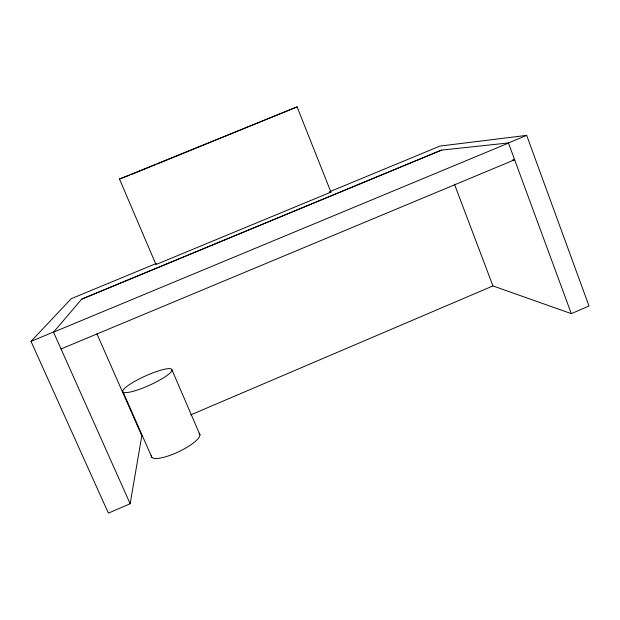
<?xml version="1.0" encoding="UTF-8"?>
<svg xmlns="http://www.w3.org/2000/svg" width="620" height="620" viewBox="0 0 620 620"><rect width="100%" height="100%" fill="white"/><g stroke="black" fill="none" stroke-linecap="round" stroke-linejoin="round"><path stroke-width="0.93" d="M156.372 263.454L71.215 298.693L31 341.38L108.392 513.128L130.154 503.735L141.809 435.782L96.929 333.839M190.697 414.912L492.939 285.928L571.314 313.65L589 306.009L526.675 135.369L508.439 142.949L441.541 150.102L81.662 299.166L53.529 332.165L508.493 143.081M297.096 106.873L119.466 179.01L155.992 264.546L330.933 192.13L297.096 106.873L157 164.083M61.031 348.959L514.631 159.766L512.717 159.867M31 341.38L53.475 332.033L130.154 503.735M330.042 191.58L440.029 146.064L526.675 135.369M129.262 175.351L119.466 179.01M131.053 174.623L155.209 164.811M329.15 191.952L330.933 192.13M123.155 392.15L151.869 457.382M81.662 299.166L441.541 150.102M172.027 370.047A26.955 5.045 -24.3 0 1 134.695 390.856A26.955 5.045 -24.3 0 1 135.416 380.982A26.955 5.045 -24.3 0 1 172.027 370.047L199.942 434.767M454.421 184.14L492.939 285.928M508.439 142.949L571.314 313.65M199.02 433.186A26.699 7.037 -25.3 0 1 178.467 451.848A26.699 7.037 -25.3 0 1 151.303 455.615"/></g></svg>
